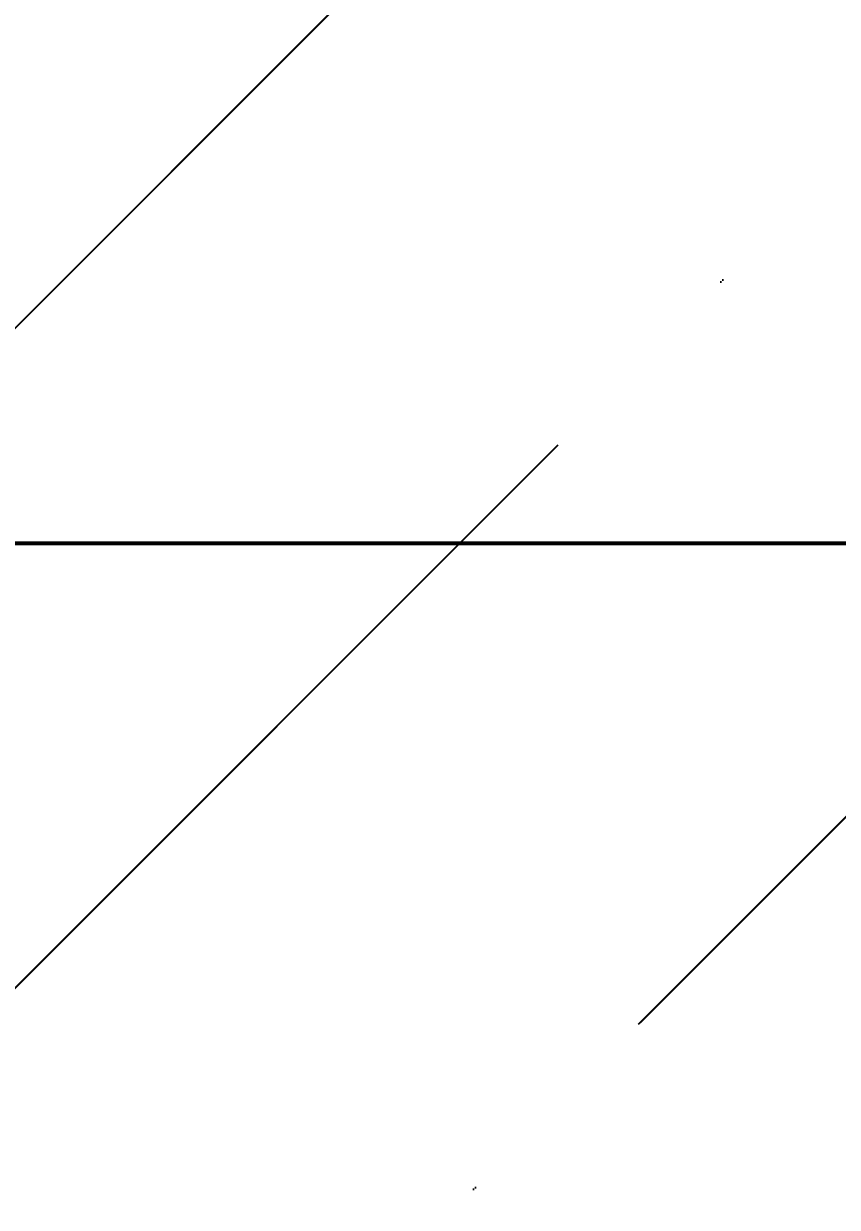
# Model space of a CAD drawing. Header units: inches. Extents: x 4821 to 127877, y 58012 to 433683.
# Drawn here: x 35729 to 37113, y 70521 to 72535 of the extents above; entities that cross this region are included whole.
import ezdxf

# ---------------------------------------------------------------- set-up
doc = ezdxf.new("R2010")
doc.units = ezdxf.units.IN
doc.header["$MEASUREMENT"] = 0
doc.layers.add('A-ANNO-DIMS', color=90, linetype='Continuous')
doc.layers.add('A-WALL', color=53, linetype='Continuous')
doc.styles.add('T25-100', font='calibri.ttf', dxfattribs={"width": 0.8, "height": 250})
doc.styles.add('T25-200', font='calibri.ttf', dxfattribs={"width": 0.8, "height": 500})
doc.dimstyles.new('D100', dxfattribs={"dimtxt": 250, "dimasz": 100, "dimexe": 0.18, "dimexo": 0.0625, "dimgap": 90, "dimtad": 1, "dimdec": 0, "dimrnd": 5, "dimzin": 9, "dimdsep": 46, "dimtxsty": 'T25-100', "dimblk": 'ARCHTICK', "dimcen": 90, "dimse1": 1, "dimse2": 1, "dimclrd": 256, "dimclre": 90, "dimclrt": 7, "dimazin": 0, "dimtfac": 200, "dimtdec": 0, "dimtofl": 0, "dimtmove": 2, "dimatfit": 3, "dimldrblk": 'DOT', "dimfxl": 1, "dimtolj": 1, "dimarcsym": 0})

# ---------------------------------------------------------------- blocks, each defined once
blk = doc.blocks.new('_ArchTick')
at = {"color": 0, "linetype": 'ByBlock', "const_width": 0.15}
blk.add_lwpolyline([(-0.5, -0.5), (0.5, 0.5)], dxfattribs=at)
blk = doc.blocks.new('*D187')
at = {"layer": 'A-ANNO-DIMS', "lineweight": -2, "transparency": 16777216}
blk.add_line((34803.1, 71652.5), (50728.1, 71652.5), dxfattribs=at)
at = {"layer": 'Defpoints', "color": 0, "transparency": 16777216}
for p in [(50728.1, 71652.5), (34803.1, 71534.5, 1209.3), (50728.1, 71513.2)]:
    blk.add_point(p, dxfattribs=at)
at = {"layer": 'A-ANNO-DIMS', "lineweight": -2, "transparency": 16777216, "xscale": 100, "yscale": 100, "zscale": 100, "rotation": 180}
blk.add_blockref('_ArchTick', (34803.1, 71652.5), dxfattribs=at)
at = {"layer": 'A-ANNO-DIMS', "lineweight": -2, "transparency": 16777216, "xscale": 100, "yscale": 100, "zscale": 100}
blk.add_blockref('_ArchTick', (50728.1, 71652.5), dxfattribs=at)
at = {"layer": 'A-ANNO-DIMS', "color": 7, "transparency": 16777216, "insert": (42765.6, 71998.6), "char_height": 500, "attachment_point": 5, "style": 'T25-200'}
blk.add_mtext('\\A1;15925', dxfattribs=at)
blk = doc.blocks.new('_Dot')
at = {"lineweight": -2}
blk.add_line((-0.5, 0), (-1, 0), dxfattribs=at)
at = {"const_width": 0.5}
blk.add_lwpolyline([(-0.25, 0, 1), (0.25, 0, 1)], format="xyb", close=True, dxfattribs=at)
blk = doc.blocks.new('*D342')
at = {"layer": 'A-ANNO-DIMS', "lineweight": -2, "transparency": 16777216}
blk.add_line((34799.7, 71649.5), (50724.7, 71649.5), dxfattribs=at)
at = {"layer": 'Defpoints', "color": 0, "transparency": 16777216}
for p in [(50724.7, 71649.5), (34799.7, 71531.5, 1209.3), (50724.7, 71510.2)]:
    blk.add_point(p, dxfattribs=at)
at = {"layer": 'A-ANNO-DIMS', "lineweight": -2, "transparency": 16777216, "xscale": 100, "yscale": 100, "zscale": 100, "rotation": 180}
blk.add_blockref('_ArchTick', (34799.7, 71649.5), dxfattribs=at)
at = {"layer": 'A-ANNO-DIMS', "lineweight": -2, "transparency": 16777216, "xscale": 100, "yscale": 100, "zscale": 100}
blk.add_blockref('_ArchTick', (50724.7, 71649.5), dxfattribs=at)
at = {"layer": 'A-ANNO-DIMS', "color": 7, "transparency": 16777216, "insert": (42762.2, 71995.6), "char_height": 500, "attachment_point": 5, "style": 'T25-200'}
blk.add_mtext('\\A1;15925', dxfattribs=at)

msp = doc.modelspace()

# ---------------------------------------------------------------- hatches: boundary and pattern name
at = {"layer": 'A-WALL'}
h = msp.add_hatch(dxfattribs=at)
h.set_pattern_fill('ANSI36', color=5, scale=250)
h.set_pattern_definition([(45, (-965082.5, -3813.7), (420.9495, 1543.4815), [1984.375, -396.875, 0, -396.875])])
h.paths.add_polyline_path([(82879, 80856.3), (80100.9, 80856.3), (80100.9, 82528.8), (66213.3, 82528.8), (66213.3, 68907.5), (82879, 68907.5)])
h.paths.add_polyline_path([(51100, 82528.8), (37212.4, 82528.8), (37212.4, 80856.3), (34434.4, 80856.3), (34434.4, 68907.5), (51100, 68907.5)])
h = msp.add_hatch(dxfattribs=at)
h.set_pattern_fill('ANSI36', color=5, scale=250)
h.set_pattern_definition([(45, (-965085.9, -3816.7), (420.9495, 1543.4815), [1984.375, -396.875, 0, -396.875])])
h.paths.add_polyline_path([(82875.6, 80853.3), (80097.5, 80853.3), (80097.5, 82525.9), (66209.9, 82525.9), (66209.9, 68904.5), (82875.6, 68904.5)])
h.paths.add_polyline_path([(51096.6, 82525.9), (37209, 82525.9), (37209, 80853.3), (34431, 80853.3), (34431, 68904.5), (51096.6, 68904.5)])

# ---------------------------------------------------------------- dimensions: what is measured, and where the dimension line sits
at = {"layer": 'A-ANNO-DIMS'}
for base, p1, p2, picture, middle in [((50724.7, 71649.5, 0), (34799.7, 71531.5, 1209.3), (50724.7, 71510.2, 0), '*D342', (42762.2, 71995.6, 0)), ((50728.1, 71652.5, 0), (34803.1, 71534.5, 1209.3), (50728.1, 71513.2, 0), '*D187', (42765.6, 71998.6, 0))]:
    dim = msp.add_linear_dim(base=base, p1=p1, p2=p2, dimstyle='D100', override={"dimtxt": 1000, "dimtxsty": 'T25-200'}, dxfattribs=at)
    dim.commit()
    dim.dimension.update_dxf_attribs({"geometry": picture, "text_midpoint": middle})

doc.saveas('drawing.dxf')
